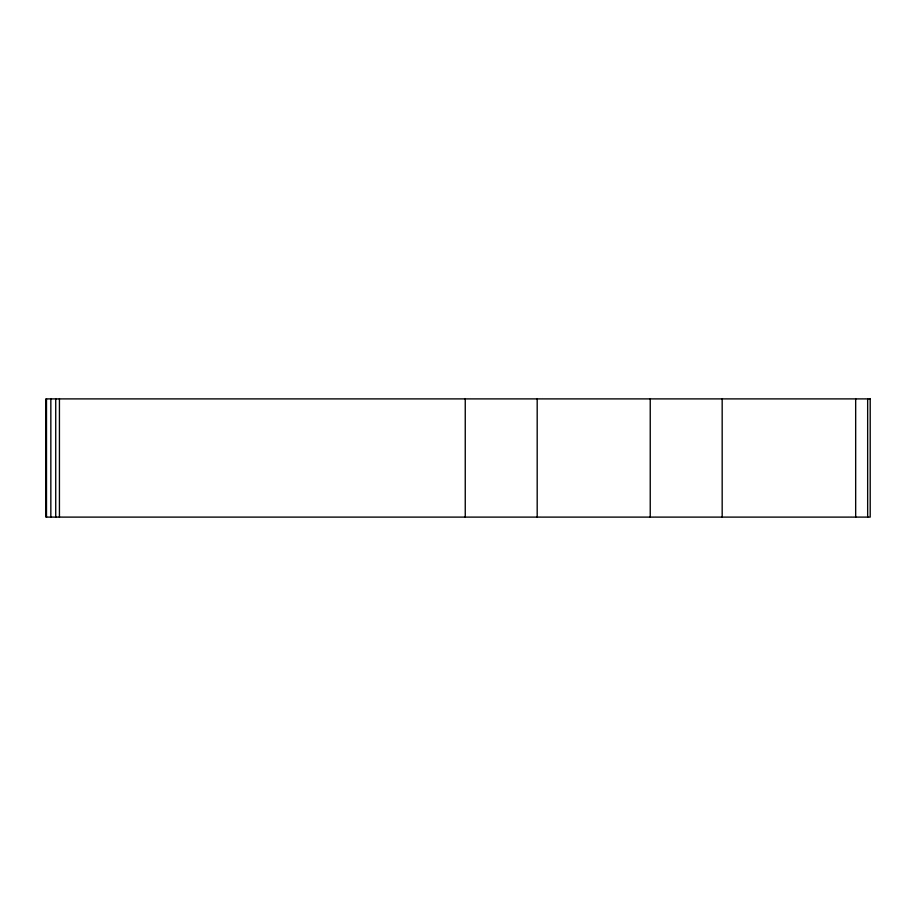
<?xml version="1.0" encoding="UTF-8"?>
<svg xmlns="http://www.w3.org/2000/svg" width="916" height="916" viewBox="0 0 916 916"><rect width="100%" height="100%" fill="white"/><g stroke="black" fill="none" stroke-linecap="round" stroke-linejoin="round"><path stroke-width="1.37" d="M867.658 398.895L867.658 517.105M855.67 398.895L855.67 517.105M722.174 398.895L722.174 517.105M650.234 398.895L650.234 517.105M537.188 398.895L537.188 517.105M465.248 398.895L465.248 517.105M59.437 398.895L59.437 517.105M55.727 398.895L55.727 517.105M50.838 398.895L50.838 517.105M46.487 398.895L46.487 517.105M870.2 398.895L45.8 398.895L45.846 517.105L870.2 517.105L870.2 398.895"/></g></svg>
